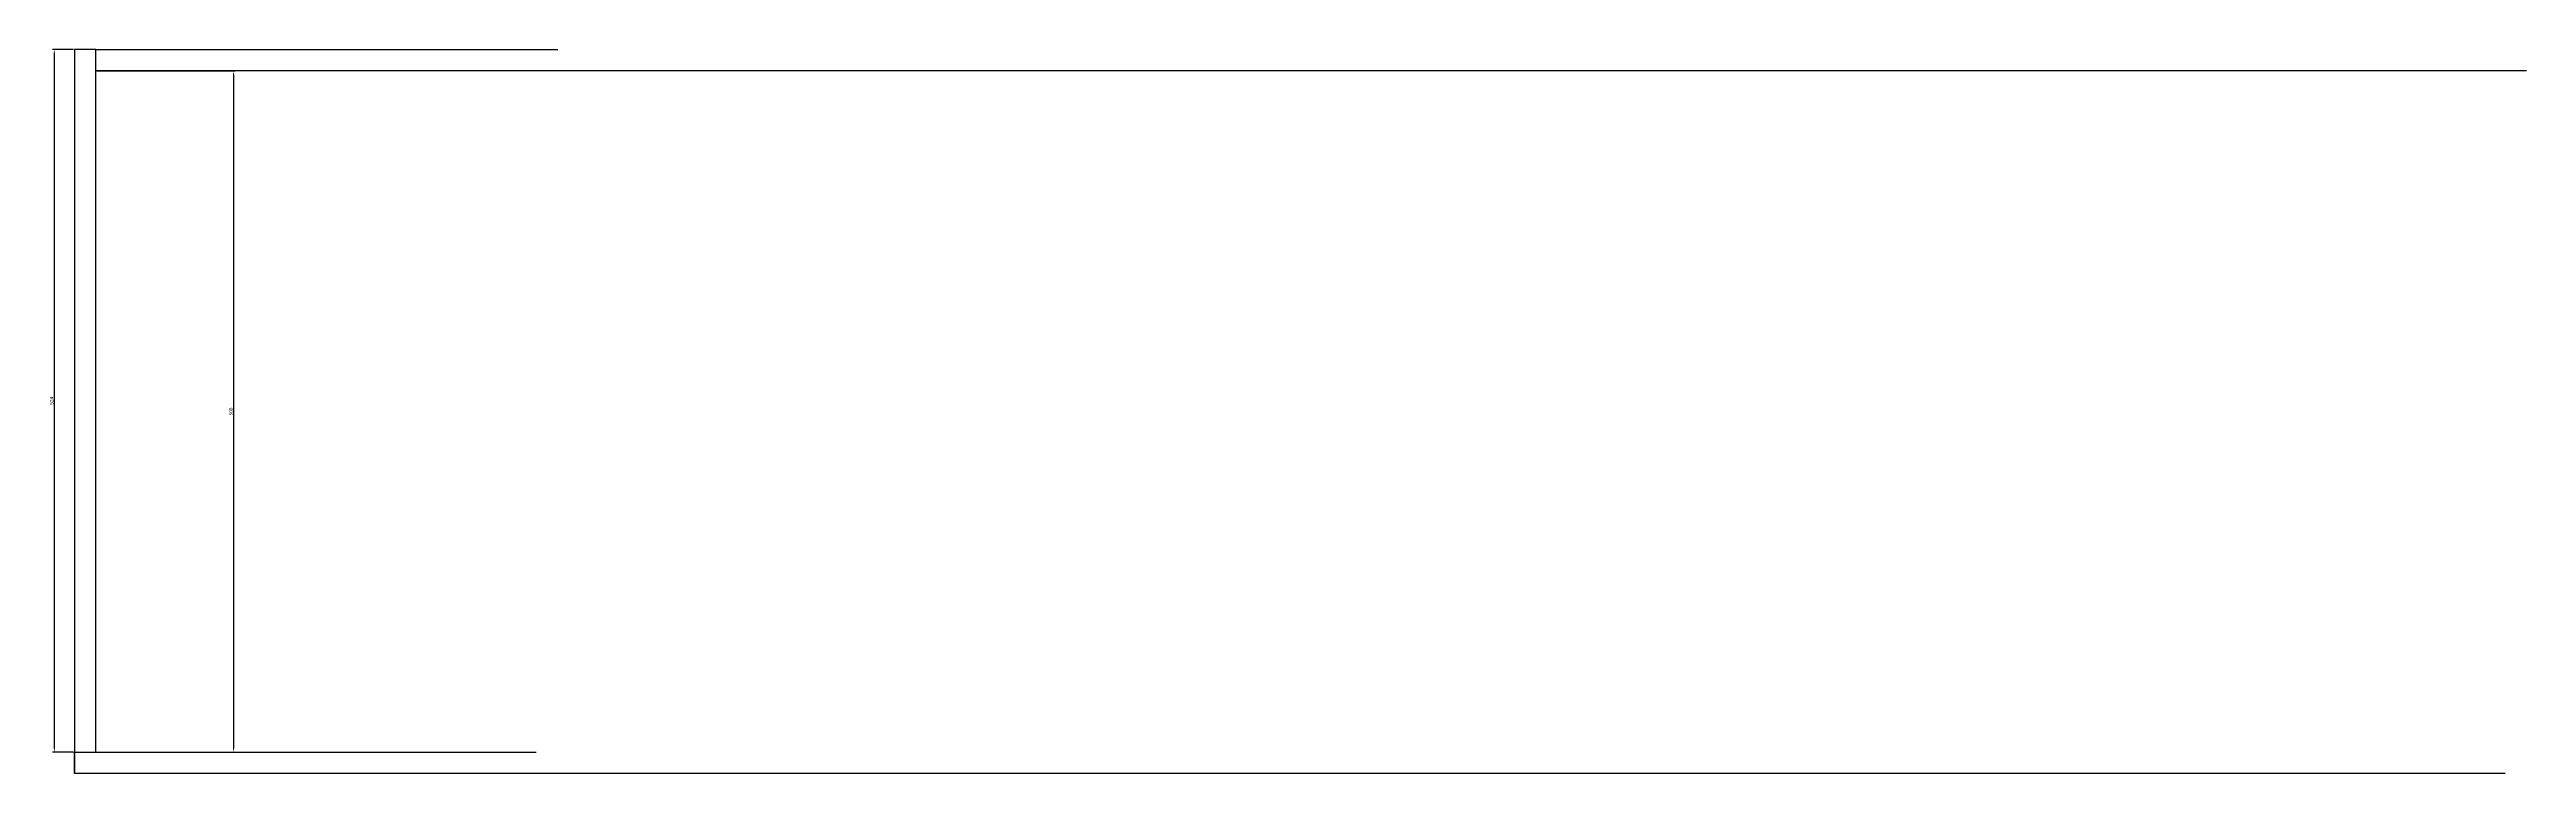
# Model space of a CAD drawing. Header units: millimetres. Extents: x 197 to 5045, y 762 to 4643.
# Drawn here: x 3197 to 5045, y 1030 to 1570 of the extents above; entities that cross this region are included whole.
import ezdxf

# ---------------------------------------------------------------- set-up
doc = ezdxf.new("R2010")
doc.units = ezdxf.units.MM
doc.styles.get("Standard").update_dxf_attribs({"font": 'arial.ttf'})
doc.dimstyles.new('ISO-25', dxfattribs={"dimtxt": 2.5, "dimasz": 2.5, "dimexe": 1.25, "dimexo": 0.625, "dimtad": 1, "dimtxsty": 'Standard', "dimcen": 2.5, "dimadec": 0, "dimazin": 0, "dimtfac": 1, "dimtmove": 0, "dimatfit": 3, "dimfxl": 1, "dimarcsym": 0})

# ---------------------------------------------------------------- blocks, each defined once
blk = doc.blocks.new('*D1')
at = {"color": 0, "lineweight": -2, "transparency": 16777216}
for p, q in [((3215.4, 1570.3), (3199.7, 1570.3)), ((3201, 1567.8), (3201, 1048.8)), ((3215.4, 1046.3), (3199.7, 1046.3))]:
    blk.add_line(p, q, dxfattribs=at)
at = {"color": 0, "transparency": 16777216}
for points in [[(3200.6, 1567.8), (3201.4, 1567.8), (3201, 1570.3)], [(3200.6, 1048.8), (3201.4, 1048.8), (3201, 1046.3)]]:
    blk.add_solid(points, dxfattribs=at)
at = {"layer": 'Defpoints', "color": 0, "transparency": 16777216}
for p in [(3216, 1570.3), (3201, 1046.3), (3216, 1046.3)]:
    blk.add_point(p, dxfattribs=at)
at = {"color": 0, "transparency": 16777216, "insert": (3199.1, 1308.3), "char_height": 2.5, "attachment_point": 5, "rotation": 90}
blk.add_mtext('524', dxfattribs=at)
blk = doc.blocks.new('*D2')
at = {"color": 0, "lineweight": -2, "transparency": 16777216}
for p, q in [((3232.7, 1554.3), (3335.9, 1554.3)), ((3334.7, 1551.8), (3334.7, 1048.8)), ((3232.7, 1046.3), (3335.9, 1046.3))]:
    blk.add_line(p, q, dxfattribs=at)
at = {"color": 0, "transparency": 16777216}
for points in [[(3334.3, 1551.8), (3335.1, 1551.8), (3334.7, 1554.3)], [(3334.3, 1048.8), (3335.1, 1048.8), (3334.7, 1046.3)]]:
    blk.add_solid(points, dxfattribs=at)
at = {"layer": 'Defpoints', "color": 0, "transparency": 16777216}
for p in [(3232, 1554.3), (3232, 1046.3), (3334.7, 1046.3)]:
    blk.add_point(p, dxfattribs=at)
at = {"color": 0, "transparency": 16777216, "insert": (3332.8, 1300.3), "char_height": 2.5, "attachment_point": 5, "rotation": 90}
blk.add_mtext('508', dxfattribs=at)

msp = doc.modelspace()

# ---------------------------------------------------------------- linework, layer by layer
for points in [[(3216.05, 1046.301), (3232.05, 1046.301), (3232.05, 1570.301), (3216.05, 1570.301), (3216.05, 1030.301)], [(5045.132, 1554.301), (3232.05, 1554.301), (3232.05, 1570.301), (3576.511, 1570.301)], [(5029.132, 1030.301), (3216.05, 1030.301), (3216.05, 1046.301), (3560.511, 1046.301)]]:
    msp.add_lwpolyline(points)

# ---------------------------------------------------------------- dimensions: what is measured, and where the dimension line sits
for base, p1, p2, picture, middle in [((3200.999, 1046.301), (3216.05, 1570.301), (3216.05, 1046.301), '*D1', (3199.097, 1308.301)), ((3334.671, 1046.301), (3232.05, 1554.301), (3232.05, 1046.301), '*D2', (3332.769, 1300.301))]:
    dim = msp.add_linear_dim(base=base, p1=p1, p2=p2, angle=90, dimstyle='ISO-25')
    dim.commit()
    dim.dimension.update_dxf_attribs({"geometry": picture, "text_midpoint": middle})

doc.saveas('drawing.dxf')
